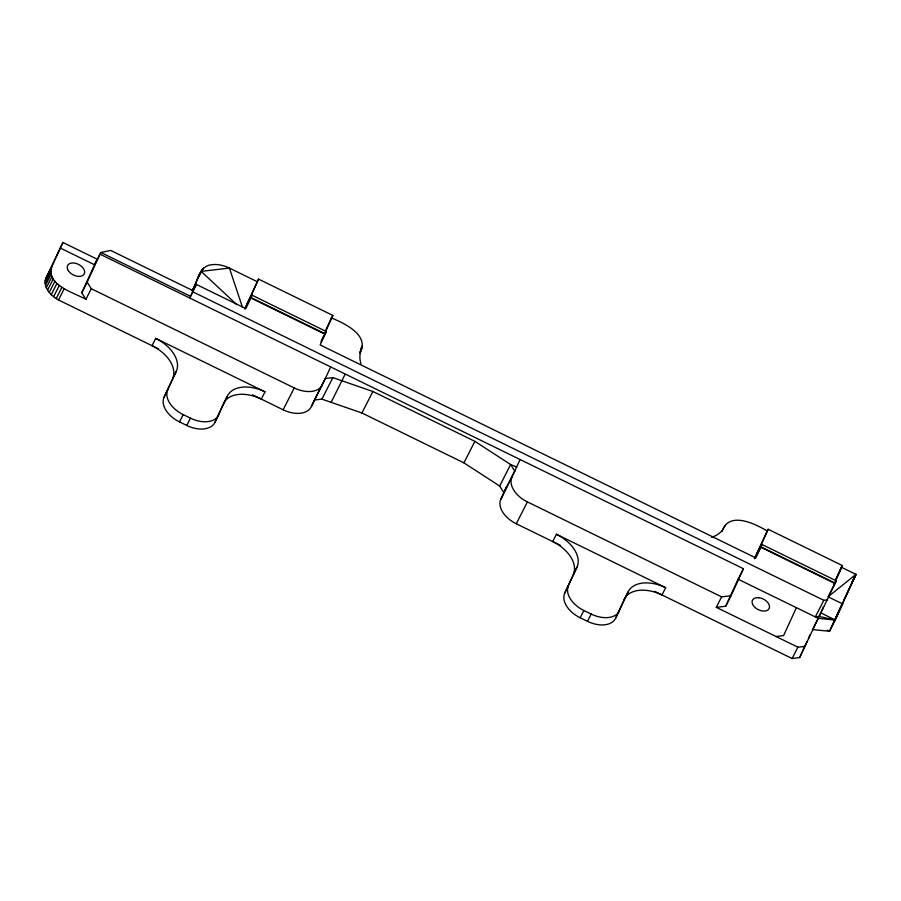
<?xml version="1.0" encoding="UTF-8"?>
<svg xmlns="http://www.w3.org/2000/svg" width="901" height="901" viewBox="0 0 901 901"><rect width="100%" height="100%" fill="white"/><g stroke="black" fill="none" stroke-linecap="round" stroke-linejoin="round"><path stroke-width="1.35" d="M158.283 348.743L58.497 299.965C50.771 295.877 41.581 286.214 46.514 276.979L62.901 242.47L97.15 259.206L81.754 292.78L85.877 299.357L91.294 288.714L87.183 282.137L100 254.161L330.656 366.921L325.329 378.51L332.863 377.632L372.89 391.485L474.883 441.344L510.63 464.522L516.633 467.045L500.179 501.001A24.338 15.385 27 0 0 516.273 523.751L560.231 545.24M85.877 299.357C74.896 292.859 44.667 285.121 52.213 265.784L62.901 242.47M359.713 353.102C370.502 335.161 343.686 322.975 331.41 317.94L325.633 330.543M812.477 629.585L829.584 631.252L855.95 574.365L841.376 567.247L835.824 579.557M244.892 308.705L258.553 279.119L332.874 315.44L324.608 333.764M244.914 308.93L258.553 279.119M321.848 339.88L323.504 336.208M754.892 558.237L768.148 529.27L842.458 565.591L834.067 584.22M835.937 579.399L841.557 566.966M821.34 611.576L823.582 606.655M252.494 394.796L283.139 409.786A24.338 15.385 27 0 0 311.408 406.486L314.37 400.021L321.905 399.132L361.932 412.996L463.925 462.855L499.672 486.033L503.794 492.61L514.921 470.772M311.408 406.486L325.498 378.172L314.978 398.828M500.832 499.075L506.599 486.495M654.441 591.293L792.114 658.53L799.637 657.584L820.788 612.815L835.295 620.057L818.254 618.334L738.099 579.208L743.438 568.711L330.656 366.921M192.026 290.663C197.578 282.531 198.197 267.845 209.561 265.074C216.274 263.543 223.302 265.176 229.417 268.081L257.1 281.619M192.442 290.37L201.148 271.381L229.417 268.081L242.47 307.252M189.762 298.04L196.317 284.423L245.86 308.638L252.021 295.19L326.331 331.523L320.17 344.959L755.826 557.933L761.987 544.497L836.297 580.818L819.144 616.408L815.371 616.847L823.807 600.303L827.568 599.863M215.046 422.152L223.594 403.502A32.447 20.509 27 0 1 261.29 399.098L264.995 391.822A32.447 20.509 27 0 0 227.3 396.226L215.046 422.152A24.338 15.385 27 0 1 186.777 425.452L179.49 421.893A24.338 15.385 27 0 1 164.05 397.217L176.303 371.291A32.447 20.509 27 0 0 155.715 338.393L152.01 345.68A32.447 20.509 27 0 1 172.598 378.578M164.05 397.217L176.303 371.291M345.06 374.377L331.14 402.33M516.453 467.371L520.08 459.521M615.743 618.03L624.292 599.379A32.447 20.509 27 0 1 661.976 594.975L665.693 587.7A32.447 20.509 27 0 0 627.997 592.103L615.743 618.03A24.338 15.385 27 0 1 587.475 621.33L580.188 617.771A24.338 15.385 27 0 1 564.747 593.095L577 567.168A32.447 20.509 27 0 0 556.413 534.27L552.696 541.557A32.447 20.509 27 0 1 573.295 574.444M564.747 593.095L577 567.168M743.438 568.711L731.049 595.752L721.622 596.856L716.272 607.342L725.699 606.249L738.099 579.208M754.351 558.654L768.148 529.27M796.405 607.646L783.577 635.622L776.043 636.5L716.272 607.342M799.637 657.584L807.228 641.039M808.4 638.494L810.145 634.676M842.458 603.186L829.584 631.252L827.355 630.171M843.629 600.629L855.95 574.365L828.064 596.8L842.672 603.929L834.754 621.183M832.434 625.654L855.95 574.365L851.817 582.767M45.613 278.848L51.289 267.631M45.5 279.197L52.213 265.784M45.095 280.875L50.805 269.669M45.05 283.072L50.76 271.877M45.455 285.38L51.166 274.174M46.3 287.734L52.01 276.528M47.573 290.099L53.272 278.893M49.228 292.408L54.938 281.213M51.256 294.638L56.954 283.432M53.587 296.711L59.297 285.504M56.189 298.603L61.899 287.396M58.497 299.965L64.196 288.759M100.856 252.483L190.618 296.361L193.174 290.764L110.71 250.444L100.856 252.483L94.582 264.804L60.344 248.068M81.754 292.78L87.183 282.137M198.288 276.99L202.173 269.647M203.547 268.126L199.312 275.255M192.51 291.89L196.317 284.423M179.49 421.893L183.207 414.618A24.338 15.385 27 0 1 167.755 389.942M186.777 425.452L190.483 418.177A24.338 15.385 27 0 0 218.752 414.877M223.594 403.502L227.3 396.226M283.139 409.786L294.267 387.937A24.338 15.385 27 0 0 322.535 384.637M321.905 399.132L332.863 377.632M360.625 349.115L362.337 345.759M359.792 352.302L362.067 347.82M361.932 412.996L372.89 391.485M463.925 462.855L474.883 441.344M499.672 486.033L510.63 464.522L514.753 471.11M516.273 523.751L527.4 501.902A24.338 15.385 27 0 1 511.959 477.237M580.188 617.771L583.893 610.495A24.338 15.385 27 0 1 568.452 585.819M587.475 621.33L591.18 614.054A24.338 15.385 27 0 0 619.449 610.754M624.292 599.379L627.997 592.103M721.949 531.579C728.796 510.563 755.128 523.83 767.066 530.914M725.699 606.249L731.049 595.752M792.114 658.53L797.892 647.188L805.415 646.332M828.627 595.685L836.297 580.818M813.119 628.335L818.254 618.334M840.351 608.4L842.672 603.929M247.538 303.558L252.021 295.19M246.626 305.574L250.951 297.521L325.261 333.854M320.936 341.896L326.331 331.523M757.516 552.854L761.987 544.497M756.603 554.87L760.917 546.828L835.227 583.15M331.41 317.94L332.874 315.44M725.26 525.362L724.235 527.096A40.556 25.633 27 0 1 711.508 537.244M841.376 567.247L842.458 565.591M819.144 616.408L835.295 620.057M250.771 297.916L325.081 334.237M760.748 547.211L835.058 583.544M192.893 291.879L823.807 600.303M91.294 288.714L294.267 387.937M527.4 501.902L721.622 596.856M776.043 636.5L797.892 647.188M155.715 338.393L264.995 391.822M556.413 534.27L665.693 587.7M183.207 414.618L190.483 418.177M583.893 610.495L591.18 614.054M201.148 271.381L236.67 304.538M360.963 363.779A40.556 25.633 27 0 1 361.425 349.734M758.743 597.678L756.615 597.69A9.325 5.89 26.9 0 0 752.312 603.512L753.135 605.269A9.325 5.89 26.9 0 0 764.307 611.103A9.325 5.89 26.9 0 0 769.082 604.65A9.325 5.89 26.9 0 0 758.743 597.678M68.285 270.57A9.325 5.89 27 0 0 83.399 275.019A9.325 5.89 27 0 0 76.146 263.441A9.325 5.89 27 0 0 68.285 270.57"/></g></svg>
